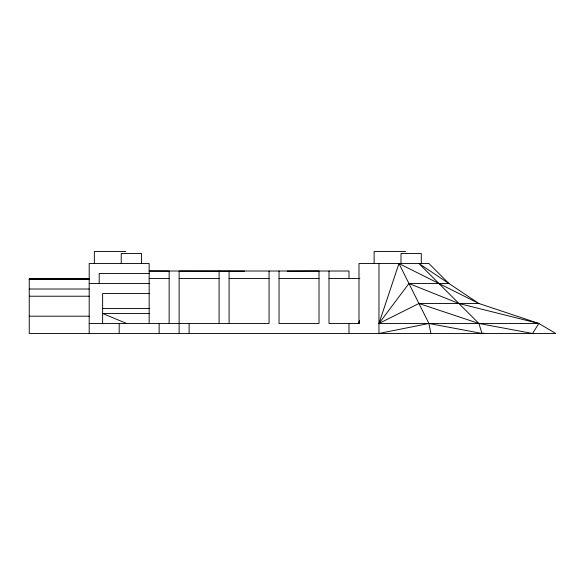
<?xml version="1.0" encoding="UTF-8"?>
<svg xmlns="http://www.w3.org/2000/svg" width="585" height="585" viewBox="0 0 585 585"><rect width="100%" height="100%" fill="white"/><g stroke="black" fill="none" stroke-linecap="round" stroke-linejoin="round"><path stroke-width="0.88" d="M359.431 320.777L358.985 323.476L329.004 323.476L329.004 271.016M359.57 320.829L358.985 323.476L358.985 263.521L428.929 263.521L448.907 283.506L408.944 283.506L378.97 323.476L538.836 323.476L555.75 333.465L29.25 333.465L29.25 278.862L89.198 278.862M483.817 333.157L482.04 333.465L478.888 323.476L418.933 263.521L478.888 303.491L398.948 263.521L378.97 323.476L418.933 303.491L478.888 303.491L538.836 323.476L532.555 333.465L478.888 323.476L418.933 303.491M287.22 271.147L319.015 271.016L319.015 323.476L279.045 323.476L279.045 271.016M125.841 251.535L94.346 251.535L94.346 263.521M405.61 251.535L374.122 251.535L374.122 263.521M149.153 273.517L99.194 273.517L99.194 283.506M149.153 278.511L169.138 278.511M179.127 278.511L219.097 278.511M229.086 278.511L269.056 278.511M279.045 278.511L319.015 278.511M329.004 278.511L359.892 278.511M29.25 279.089L89.198 279.089M29.25 279.316L89.198 279.316M89.198 283.506L149.153 283.506M29.25 289.012L89.198 289.012M149.153 293.502L102.631 293.502L102.631 323.476M29.25 296.222L89.198 296.222M102.631 308.485L149.153 308.485M149.153 313.48L102.631 313.48L126.609 323.476M29.25 316.2L89.198 316.2M89.198 323.476L269.056 323.476L269.056 271.016M244.53 271.147L179.127 271.067L179.127 333.465M482.04 333.465L428.929 323.476L378.97 333.465L378.97 263.521M538.836 323.476L458.903 303.491L408.944 283.506M398.948 263.521L428.929 323.476L430.882 333.465M421.295 263.521L421.295 253.532L401.003 253.532L401.003 263.521M348.989 278.511L348.989 271.016L149.153 271.016L169.138 271.067L169.138 323.476M348.989 323.476L348.989 333.465M229.086 271.016L229.086 323.476M219.097 271.016L219.097 323.476M189.123 323.476L189.123 333.465M159.142 323.476L159.142 333.465M149.153 323.476L149.153 263.521L89.198 263.521L89.198 333.465M141.519 263.521L141.519 253.532L121.227 253.532L121.227 263.521M119.179 323.476L119.179 333.465"/></g></svg>
